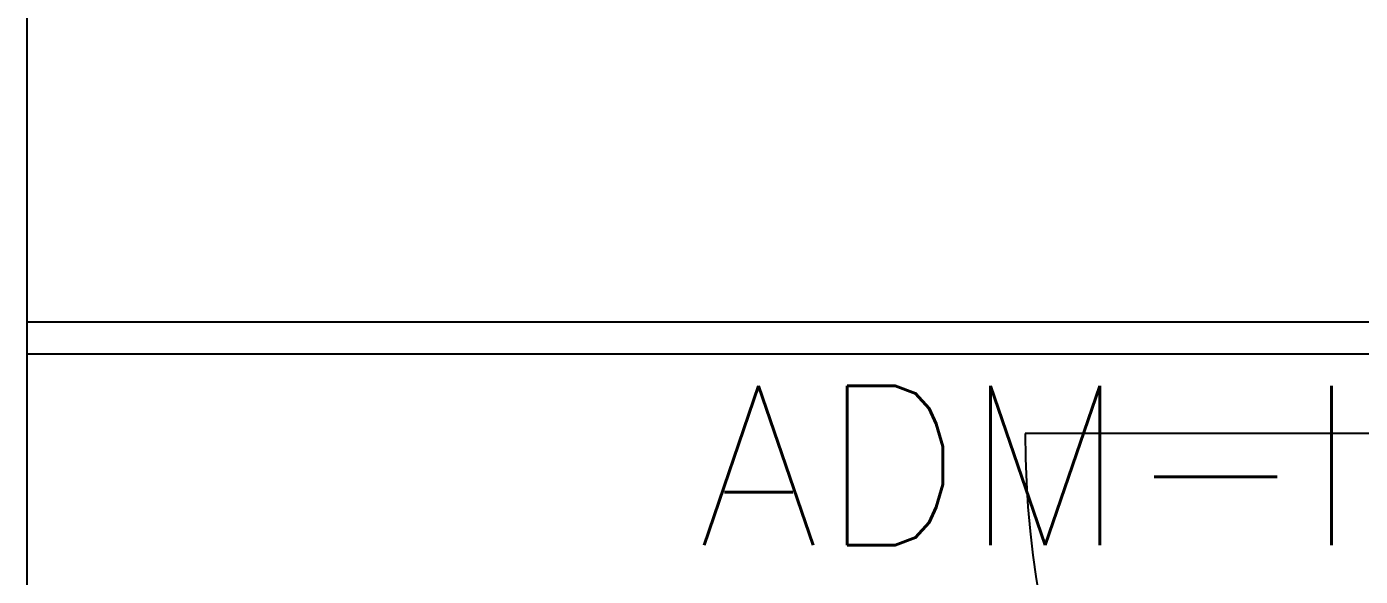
# Model space of a CAD drawing. Header units: metres. Extents: x 2442 to 5008, y 1070 to 2228.
# Drawn here: x 2512.367 to 2513.205, y 1094.23 to 1094.575 of the extents above; entities that cross this region are included whole.
import ezdxf
from ezdxf.enums import TextEntityAlignment as Align

# ---------------------------------------------------------------- set-up
doc = ezdxf.new("R2010")
doc.units = ezdxf.units.M
for name, color, linetype in [('ARQ LAYOUT', 252, 'Continuous'), ('ARQ-TEXTO3', 3, 'Continuous'), ('ARQ_PAREDES', 6, 'Continuous'), ('INDICACAO_CIRCUITO_FIA', 7, 'Continuous')]:
    doc.layers.add(name, color=color, linetype=linetype)
doc.styles.add('ROMANS', font='ROMANS.SHX')

msp = doc.modelspace()

# ---------------------------------------------------------------- linework, layer by layer
at = {"layer": 'ARQ LAYOUT'}
for points in [[(2512.36675, 1094.38977), (2513.59415, 1094.38977)], [(2512.36675, 1094.36977), (2513.59415, 1094.36977)]]:
    msp.add_lwpolyline(points, dxfattribs=at)
at = {"layer": 'ARQ-TEXTO3'}
msp.add_lwpolyline([(2513.59415, 1094.31977), (2512.99415, 1094.31977)], dxfattribs=at)
msp.add_arc((2513.59415, 1094.31977), 0.6, 180, 270, dxfattribs=at)
at = {"layer": 'ARQ_PAREDES'}
msp.add_lwpolyline([(2512.36675, 1095.35477), (2512.36675, 1091.81898)], dxfattribs=at)

# ---------------------------------------------------------------- texts
at = {"layer": 'INDICACAO_CIRCUITO_FIA', "style": 'ROMANS'}
msp.add_text('ADM-IL04', height=0.1, dxfattribs=at).set_placement((2513.1181, 1094.24959), align=Align.CENTER)

doc.saveas('drawing.dxf')
